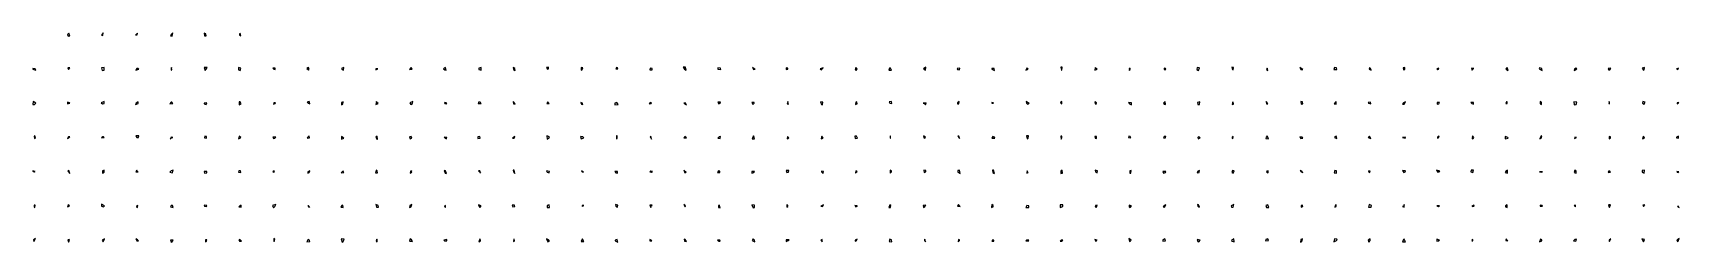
# Model space of a CAD drawing. Extents: x -46 to 48036, y 950 to 7047.
import ezdxf

# ---------------------------------------------------------------- set-up
doc = ezdxf.new("R2010")
doc.units = 0

msp = doc.modelspace()

# ---------------------------------------------------------------- linework, layer by layer
for points in [[(1006.14424, 7040.93184, 0), (961.78351, 7005.1457, 0), (984.82832, 6952.12643, 0), (1036.90372, 6962.3166, 0), (1006.14424, 7040.93184, 0)], [(2007.12848, 7046.58276, 0), (1997.08254, 7029.36931, 0), (1957.2999, 6978.54852, 0), (2001.16263, 6975.13905, 0), (2007.12848, 7046.58276, 0)], [(3008.97609, 7038.13848, 0), (2965.48616, 7000.49233, 0), (2954.77589, 6995.36523, 0), (3002.00507, 6992.90625, 0), (3008.97609, 7038.13848, 0)], [(4036.18861, 7046.91399, 0), (3992.94502, 7000.9447, 0), (3972.89896, 6961.47, 0), (4019.70944, 6952.29891, 0), (4036.18861, 7046.91399, 0)], [(5004.00886, 7022.55285, 0), (4960.02654, 7037.37108, 0), (4970.13068, 6960.03694, 0), (5015.47028, 6968.0385, 0), (5004.00886, 7022.55285, 0)], [(6011.34215, 7027.68104, 0), (5988.45772, 7020.10738, 0), (5991.27174, 6991.67551, 0), (6027.82617, 6959.60547, 0), (6011.34215, 7027.68104, 0)], [(17.22174, 6001.46593, 0), (-43.88418, 6009.23401, 0), (-43.62751, 5991.59526, 0), (38.35781, 5964.47896, 0), (17.22174, 6001.46593, 0)], [(1028.24282, 6028.81842, 0), (974.51227, 6028.92408, 0), (994.42298, 5977.88809, 0), (1003.5643, 5989.75729, 0), (1028.24282, 6028.81842, 0)], [(2039.72293, 6036.35817, 0), (1956.93882, 6034.852, 0), (1975.80642, 5957.29098, 0), (2034.82346, 5963.77238, 0), (2039.72293, 6036.35817, 0)], [(3028.27913, 6013.66556, 0), (2985.42064, 6015.72529, 0), (2959.70589, 5959.09423, 0), (3045.9209, 5990.02352, 0), (3028.27913, 6013.66556, 0)], [(4000.63437, 6040.56856, 0), (3991.91539, 6012.63094, 0), (3987.56837, 5964.42725, 0), (4008.69487, 5971.12005, 0), (4000.63437, 6040.56856, 0)], [(5041.68712, 6044.25598, 0), (4959.65914, 6040.94267, 0), (4990.15092, 5950.07553, 0), (5018.84904, 5989.29654, 0), (5041.68712, 6044.25598, 0)], [(6026.84267, 6019.30406, 0), (5956.10561, 6044.67069, 0), (5956.41014, 5973.95192, 0), (6003.502, 5955.7562, 0), (6026.84267, 6019.30406, 0)], [(7034.73826, 6019.98636, 0), (6961.04387, 6021.12221, 0), (6995.01121, 5990.00297, 0), (7029.03709, 5977.13289, 0), (7034.73826, 6019.98636, 0)], [(8006.9443, 6039.21874, 0), (7959.13217, 6008.83512, 0), (7999.44969, 5975.20492, 0), (8026.81894, 5985.4503, 0), (8006.9443, 6039.21874, 0)], [(9032.49617, 6044.1768, 0), (8966.76889, 6015.68031, 0), (8983.59657, 5981.26985, 0), (9027.88817, 5964.68839, 0), (9032.49617, 6044.1768, 0)], [(10033.27533, 6005.32303, 0), (9973.09506, 6002.90294, 0), (9966.43464, 5973.38567, 0), (10006.1345, 5996.07733, 0), (10033.27533, 6005.32303, 0)], [(11002.41177, 6038.48549, 0), (10980.47957, 6024.26773, 0), (10956.80481, 5978.11748, 0), (11032.67049, 5995.50123, 0), (11002.41177, 6038.48549, 0)], [(12005.75242, 6043.40399, 0), (11950.02333, 6001.43144, 0), (11986.01022, 5971.27245, 0), (12024.25402, 5965.51247, 0), (12005.75242, 6043.40399, 0)], [(13042.2436, 6041.21815, 0), (12976.81188, 6019.88751, 0), (12983.2031, 5984.70748, 0), (13045.48667, 5962.00432, 0), (13042.2436, 6041.21815, 0)], [(14031.91817, 6011.91553, 0), (13977.3784, 6038.15078, 0), (13991.41509, 5980.94372, 0), (14036.57865, 5952.7612, 0), (14031.91817, 6011.91553, 0)], [(15012.41807, 6049.67707, 0), (14952.09105, 6039.12787, 0), (14987.84953, 5986.93717, 0), (15011.45913, 5998.61347, 0), (15012.41807, 6049.67707, 0)], [(16018.41517, 6033.87575, 0), (15966.53851, 6042.03869, 0), (15968.1719, 5962.1608, 0), (16001.78876, 5980.99694, 0), (16018.41517, 6033.87575, 0)], [(17027.16133, 6033.67079, 0), (16996.0861, 6042.63822, 0), (16980.15551, 5998.63553, 0), (17043.74242, 5997.58498, 0), (17027.16133, 6033.67079, 0)], [(18042.6439, 6014.96487, 0), (17984.52814, 6019.56578, 0), (17969.05872, 5974.81005, 0), (18036.9538, 5971.51146, 0), (18042.6439, 6014.96487, 0)], [(19011.94871, 6049.05224, 0), (18951.63875, 6047.24837, 0), (18986.25242, 5986.7169, 0), (19033.26207, 5966.47534, 0), (19011.94871, 6049.05224, 0)], [(20041.30917, 6022.73449, 0), (19960.78353, 6026.47166, 0), (19960.42998, 5991.67354, 0), (20045.51318, 5986.07717, 0), (20041.30917, 6022.73449, 0)], [(21016.79245, 6002.40248, 0), (20976.69024, 6037.80397, 0), (20999.33794, 5981.8725, 0), (21049.38729, 5989.5981, 0), (21016.79245, 6002.40248, 0)], [(22004.63778, 6016.27916, 0), (21951.20095, 6034.79795, 0), (21953.49783, 5984.69439, 0), (22004.59369, 5987.97553, 0), (22004.63778, 6016.27916, 0)], [(23037.13609, 6033.16237, 0), (22950.54262, 6002.60514, 0), (22986.55757, 5972.40542, 0), (23009.88806, 5997.38783, 0), (23037.13609, 6033.16237, 0)], [(24026.44008, 6000.33057, 0), (23995.26248, 6042.8107, 0), (23970.35604, 5970.66576, 0), (24010.50116, 5965.8687, 0), (24026.44008, 6000.33057, 0)], [(25007.97369, 6024.25477, 0), (24978.6073, 6019.13806, 0), (24950.59541, 5959.98366, 0), (25030.80015, 5965.71478, 0), (25007.97369, 6024.25477, 0)], [(26035.52709, 6047.08845, 0), (25968.7078, 6003.36039, 0), (25985.28126, 5992.00307, 0), (26029.84901, 5964.19993, 0), (26035.52709, 6047.08845, 0)], [(27029.4571, 6023.09774, 0), (26951.68179, 6010.22682, 0), (26955.69835, 5983.68504, 0), (27022.58004, 5975.39448, 0), (27029.4571, 6023.09774, 0)], [(28026.47232, 6015.09686, 0), (27961.59471, 6007.43345, 0), (27960.63486, 5991.8218, 0), (28044.01683, 5956.74944, 0), (28026.47232, 6015.09686, 0)], [(29015.86972, 6010.3863, 0), (28983.75557, 6021.96296, 0), (28952.51744, 5963.86179, 0), (29024.24689, 5986.73194, 0), (29015.86972, 6010.3863, 0)], [(30016.61088, 6047.81416, 0), (29976.53373, 6049.33985, 0), (29995.82553, 5959.7441, 0), (30006.06171, 5960.34374, 0), (30016.61088, 6047.81416, 0)], [(31007.39914, 6009.92819, 0), (30982.53265, 6043.37197, 0), (30972.30195, 5965.20929, 0), (31035.86896, 5990.12255, 0), (31007.39914, 6009.92819, 0)], [(32005.63187, 6018.26321, 0), (31970.78417, 6003.0989, 0), (31985.04552, 5954.38312, 0), (32005.73966, 5998.19033, 0), (32005.63187, 6018.26321, 0)], [(33033.09642, 6010.03475, 0), (32993.64657, 6022.08137, 0), (32999.74175, 5984.98462, 0), (33041.58798, 5985.78767, 0), (33033.09642, 6010.03475, 0)], [(34033.33691, 6027.62392, 0), (33962.58064, 6044.25689, 0), (33954.45233, 5984.37086, 0), (34001.02499, 5950.57385, 0), (34033.33691, 6027.62392, 0)], [(35017.90551, 6039.99836, 0), (34977.38269, 6047.91034, 0), (34994.94862, 5981.12195, 0), (35011.48769, 5968.6038, 0), (35017.90551, 6039.99836, 0)], [(36006.41705, 6025.10519, 0), (35994.6093, 6000.42334, 0), (35989.39034, 5973.73448, 0), (36026.52589, 5953.35134, 0), (36006.41705, 6025.10519, 0)], [(37019.84101, 6000.05017, 0), (36960.83215, 6037.01665, 0), (36990.73083, 5983.29954, 0), (37047.46066, 5983.80183, 0), (37019.84101, 6000.05017, 0)], [(38030.66922, 6033.72312, 0), (37974.44361, 6038.02358, 0), (37955.27185, 5984.86764, 0), (38036.90225, 5977.51446, 0), (38030.66922, 6033.72312, 0)], [(39021.54917, 6013.12947, 0), (38996.82415, 6037.42319, 0), (38982.69437, 5988.40817, 0), (39047.03907, 5965.74728, 0), (39021.54917, 6013.12947, 0)], [(40025.01486, 6036.08626, 0), (39974.83663, 6033.88911, 0), (39991.49253, 5972.48867, 0), (40022.72671, 5982.22052, 0), (40025.01486, 6036.08626, 0)], [(41012.60945, 6016.09458, 0), (40960.28598, 6000.94603, 0), (40986.51555, 5977.42263, 0), (41022.86284, 5988.17778, 0), (41012.60945, 6016.09458, 0)], [(42045.25619, 6013.87904, 0), (41975.6959, 6024.40905, 0), (41989.27741, 5957.74785, 0), (42003.68145, 5994.63421, 0), (42045.25619, 6013.87904, 0)], [(43019.30687, 6035.62695, 0), (42980.83174, 6004.26772, 0), (42993.94811, 5984.3776, 0), (43046.56402, 5956.74474, 0), (43019.30687, 6035.62695, 0)], [(44023.296, 6012.14678, 0), (43957.46958, 6034.80599, 0), (43954.15291, 5998.21821, 0), (44033.6838, 5951.28447, 0), (44023.296, 6012.14678, 0)], [(45019.79213, 6024.50926, 0), (44982.44042, 6003.32099, 0), (44971.85984, 5957.34949, 0), (45048.73116, 5998.45983, 0), (45019.79213, 6024.50926, 0)], [(46045.44837, 6022.8751, 0), (45963.72736, 6012.16454, 0), (45982.91354, 5959.24015, 0), (46020.626, 5992.2378, 0), (46045.44837, 6022.8751, 0)], [(47022.07268, 6037.01105, 0), (46959.17056, 6016.28544, 0), (46994.73062, 5964.41657, 0), (47012.12065, 5971.95791, 0), (47022.07268, 6037.01105, 0)], [(48022.17205, 6023.48013, 0), (47996.49313, 6011.50834, 0), (47961.17215, 5999.28592, 0), (48002.03216, 5984.89386, 0), (48022.17205, 6023.48013, 0)], [(41.62721, 5004.13145, 0), (-42.40633, 5046.25496, 0), (-44.46583, 4965.71463, 0), (5.25995, 4964.84583, 0), (41.62721, 5004.13145, 0)], [(1023.28279, 5011.81858, 0), (966.08239, 5026.85903, 0), (968.45925, 4985.05857, 0), (1030.27671, 4996.29309, 0), (1023.28279, 5011.81858, 0)], [(2032.20044, 5046.51967, 0), (1952.44009, 5007.14718, 0), (1983.40966, 4979.14759, 0), (2031.26623, 4994.5421, 0), (2032.20044, 5046.51967, 0)], [(3030.66003, 5034.44484, 0), (2965.41018, 5003.98302, 0), (2954.4069, 4958.77726, 0), (3025.45776, 4988.40123, 0), (3030.66003, 5034.44484, 0)], [(4014.84079, 5026.85116, 0), (3989.35247, 5033.92307, 0), (3951.90905, 4983.90583, 0), (4038.12727, 4994.88946, 0), (4014.84079, 5026.85116, 0)], [(5035.40119, 5011.68654, 0), (4954.74664, 5000.37558, 0), (4956.75951, 4980.88773, 0), (5011.55037, 4957.64125, 0), (5035.40119, 5011.68654, 0)], [(6005.16544, 5041.82085, 0), (5976.45286, 5038.03774, 0), (5975.50445, 4952.33035, 0), (6035.91074, 4978.00231, 0), (6005.16544, 5041.82085, 0)], [(7038.9784, 5006.78099, 0), (6995.56403, 5011.46658, 0), (6982.03216, 4973.54677, 0), (7031.01347, 4990.78611, 0), (7038.9784, 5006.78099, 0)], [(8023.8769, 5044.39844, 0), (7961.97326, 5032.07075, 0), (7992.0281, 4995.30405, 0), (8044.42047, 4977.3546, 0), (8023.8769, 5044.39844, 0)], [(9018.89674, 5037.62981, 0), (8969.57009, 5021.46971, 0), (8970.65372, 4951.60954, 0), (9007.07538, 4972.91781, 0), (9018.89674, 5037.62981, 0)], [(10001.2965, 5022.63859, 0), (9987.35162, 5047.46912, 0), (9971.3856, 4956.34455, 0), (10035.81506, 4986.0174, 0), (10001.2965, 5022.63859, 0)], [(11049.09972, 5045.49485, 0), (10962.6796, 5012.2615, 0), (10988.62526, 4962.73898, 0), (11037.29338, 4987.09054, 0), (11049.09972, 5045.49485, 0)], [(12024.46608, 5009.7985, 0), (11978.58188, 5022.90275, 0), (11983.10532, 4993.92607, 0), (12039.83971, 4981.2119, 0), (12024.46608, 5009.7985, 0)], [(13020.4334, 5027.0329, 0), (12968.33655, 5033.01948, 0), (12959.98752, 4989.95462, 0), (13044.88454, 4994.14965, 0), (13020.4334, 5027.0329, 0)], [(14004.9626, 5025.73736, 0), (13981.15774, 5048.30038, 0), (13993.36924, 4982.55526, 0), (14038.56739, 4967.52769, 0), (14004.9626, 5025.73736, 0)], [(15005.12519, 5015.63534, 0), (14990.86611, 5042.73925, 0), (14962.42326, 4985.73487, 0), (15031.07728, 4988.54624, 0), (15005.12519, 5015.63534, 0)], [(16004.90756, 5004.13386, 0), (15955.48826, 5019.37595, 0), (15981.6766, 4972.00048, 0), (16014.60126, 4959.49657, 0), (16004.90756, 5004.13386, 0)], [(17008.3142, 5024.03521, 0), (16952.66288, 5004.39011, 0), (16953.31344, 4953.6122, 0), (17044.70756, 4960.41964, 0), (17008.3142, 5024.03521, 0)], [(18027.06186, 5007.99798, 0), (17987.22207, 5020.4798, 0), (17953.27744, 4978.46674, 0), (18010.8976, 4990.32792, 0), (18027.06186, 5007.99798, 0)], [(19005.25226, 5012.70885, 0), (18968.22167, 5003.6501, 0), (18977.78466, 4997.53792, 0), (19045.66504, 4955.4824, 0), (19005.25226, 5012.70885, 0)], [(20041.46789, 5025.07118, 0), (19964.02871, 5026.2783, 0), (19984.55257, 4977.72383, 0), (20027.84826, 4995.7651, 0), (20041.46789, 5025.07118, 0)], [(21019.19129, 5017.31803, 0), (20951.45185, 5015.12593, 0), (20979.14027, 4958.01943, 0), (21024.86693, 4996.84868, 0), (21019.19129, 5017.31803, 0)], [(22008.40986, 5049.73442, 0), (21993.72622, 5010.39686, 0), (21983.59176, 4976.7129, 0), (22028.22071, 4966.67966, 0), (22008.40986, 5049.73442, 0)], [(23027.64245, 5033.89976, 0), (22958.62624, 5036.17716, 0), (22990.56705, 4964.10816, 0), (23013.30834, 4950.31926, 0), (23027.64245, 5033.89976, 0)], [(24020.36198, 5039.85478, 0), (23989.86288, 5025.98397, 0), (23979.52202, 4957.67827, 0), (24024.7061, 4980.85728, 0), (24020.36198, 5039.85478, 0)], [(25031.57074, 5044.12047, 0), (24966.15048, 5038.60483, 0), (24984.20626, 4998.98192, 0), (25044.93251, 4990.08027, 0), (25031.57074, 5044.12047, 0)], [(26041.0447, 5012.58652, 0), (25961.56034, 5000.16786, 0), (25985.99451, 4997.50839, 0), (26028.89717, 4954.78987, 0), (26041.0447, 5012.58652, 0)], [(27011.11109, 5045.33593, 0), (26964.70158, 5012.26015, 0), (26955.85656, 4984.62888, 0), (27000.28147, 4985.05227, 0), (27011.11109, 5045.33593, 0)], [(28016.01236, 5013.59681, 0), (27960.17147, 5018.34852, 0), (27958.35687, 4997.6163, 0), (28001.68429, 4998.3873, 0), (28016.01236, 5013.59681, 0)], [(29049.81084, 5001.05811, 0), (28961.20824, 5045.94911, 0), (28973.83754, 4997.11469, 0), (29022.05732, 4967.25769, 0), (29049.81084, 5001.05811, 0)], [(30004.24806, 5045.68684, 0), (29981.63603, 5024.9678, 0), (29965.45777, 4996.80321, 0), (30010.74582, 4980.28072, 0), (30004.24806, 5045.68684, 0)], [(31017.40152, 5008.43167, 0), (30969.79188, 5035.23306, 0), (30976.77449, 4990.20506, 0), (31012.53551, 4965.61504, 0), (31017.40152, 5008.43167, 0)], [(32046.05067, 5013.31454, 0), (31953.41701, 5015.07364, 0), (31986.73121, 4980.49616, 0), (32045.92706, 4956.18708, 0), (32046.05067, 5013.31454, 0)], [(33022.26605, 5047.76041, 0), (32975.24062, 5002.79153, 0), (32994.15904, 4966.49608, 0), (33035.14259, 4956.81485, 0), (33022.26605, 5047.76041, 0)], [(34037.6546, 5039.74538, 0), (33973.92843, 5022.35165, 0), (33984.40261, 4964.51665, 0), (34024.54382, 4962.47707, 0), (34037.6546, 5039.74538, 0)], [(35013.22436, 5036.29575, 0), (34995.37498, 5015.55333, 0), (34979.58377, 4965.13511, 0), (35017.55222, 4973.83215, 0), (35013.22436, 5036.29575, 0)], [(36010.18765, 5004.68264, 0), (35976.23213, 5046.09549, 0), (35984.4807, 4976.4744, 0), (36022.74408, 4982.41102, 0), (36010.18765, 5004.68264, 0)], [(37032.90107, 5035.35857, 0), (36991.1076, 5049.25431, 0), (36994.56442, 4967.74564, 0), (37045.455, 4980.27906, 0), (37032.90107, 5035.35857, 0)], [(38023.25334, 5045.71986, 0), (37990.71603, 5018.22137, 0), (37957.46562, 4978.03834, 0), (38021.8429, 4968.23659, 0), (38023.25334, 5045.71986, 0)], [(39020.9362, 5026.70993, 0), (38954.41251, 5020.06327, 0), (38965.75836, 4999.77102, 0), (39034.84181, 4984.73952, 0), (39020.9362, 5026.70993, 0)], [(40049.91518, 5043.65149, 0), (39989.72384, 5005.95595, 0), (39959.6465, 4970.90368, 0), (40006.05009, 4966.24772, 0), (40049.91518, 5043.65149, 0)], [(41040.82609, 5024.20127, 0), (40969.537, 5014.80725, 0), (40966.84871, 4973.46412, 0), (41016.80151, 4977.09687, 0), (41040.82609, 5024.20127, 0)], [(42027.43402, 5018.70343, 0), (41952.4139, 5023.91462, 0), (41980.66175, 4990.3838, 0), (42035.71017, 4968.96964, 0), (42027.43402, 5018.70343, 0)], [(43015.22058, 5039.10972, 0), (42997.07396, 5041.09393, 0), (42976.41326, 4986.32967, 0), (43018.98859, 4990.37732, 0), (43015.22058, 5039.10972, 0)], [(44016.46446, 5025.47778, 0), (43980.24668, 5047.52247, 0), (43974.66265, 4977.24474, 0), (44014.68214, 4958.51085, 0), (44016.46446, 5025.47778, 0)], [(45047.0622, 5031.79626, 0), (44961.78208, 5042.87481, 0), (44971.04996, 4950.84003, 0), (45029.77113, 4961.17103, 0), (45047.0622, 5031.79626, 0)], [(46003.30655, 5008.49139, 0), (45997.81172, 5048.9839, 0), (45982.65596, 4985.73402, 0), (46003.52488, 4978.8995, 0), (46003.30655, 5008.49139, 0)], [(47045.10236, 5031.53338, 0), (46974.79084, 5047.21575, 0), (46969.97903, 4999.25803, 0), (47006.5045, 4958.0595, 0), (47045.10236, 5031.53338, 0)], [(48025.62226, 5021.91178, 0), (47977.12239, 5010.05374, 0), (47982.14673, 4983.89462, 0), (48005.2049, 4997.06, 0), (48025.62226, 5021.91178, 0)], [(13.22571, 4046.15519, 0), (-11.75418, 4037.31571, 0), (-2.99637, 3967.5077, 0), (26.83499, 3986.2593, 0), (13.22571, 4046.15519, 0)], [(1036.37567, 4020.78632, 0), (996.44318, 4018.63782, 0), (966.30183, 3971.06866, 0), (1007.56, 3992.77274, 0), (1036.37567, 4020.78632, 0)], [(2018.55967, 4019.65463, 0), (1997.6429, 4022.87227, 0), (1958.07091, 3992.22, 0), (2036.53125, 3997.55157, 0), (2018.55967, 4019.65463, 0)], [(3044.50323, 4047.86574, 0), (2955.80118, 4042.82401, 0), (2988.85668, 3994.28447, 0), (3034.6175, 3998.47878, 0), (3044.50323, 4047.86574, 0)], [(4041.36728, 4000.89331, 0), (3991.84141, 4004.6827, 0), (3966.6281, 3951.50417, 0), (4013.24537, 3995.53862, 0), (4041.36728, 4000.89331, 0)], [(5024.72175, 4023.94364, 0), (4977.95741, 4038.76568, 0), (4967.28481, 3987.96142, 0), (5020.05051, 3978.01003, 0), (5024.72175, 4023.94364, 0)], [(6027.22311, 4002.9604, 0), (5975.53884, 4038.40651, 0), (5957.34193, 3960.7603, 0), (6021.54767, 3985.37939, 0), (6027.22311, 4002.9604, 0)], [(7049.3937, 4008.6505, 0), (6959.00885, 4007.49992, 0), (6977.8576, 3965.63495, 0), (7019.68375, 3981.43495, 0), (7049.3937, 4008.6505, 0)], [(8020.87805, 4049.45875, 0), (7973.07536, 4003.04934, 0), (7965.76632, 3983.01837, 0), (8032.54984, 3993.05961, 0), (8020.87805, 4049.45875, 0)], [(9011.15508, 4001.85973, 0), (8965.86732, 4025.48357, 0), (8965.66904, 3952.25651, 0), (9037.18378, 3984.09588, 0), (9011.15508, 4001.85973, 0)], [(10012.58927, 4036.91717, 0), (9972.63733, 4005.79151, 0), (9996.86801, 3950.91023, 0), (10015.77155, 3950.49876, 0), (10012.58927, 4036.91717, 0)], [(11006.94959, 4031.96363, 0), (10958.40368, 4016.23161, 0), (10968.5749, 3960.35673, 0), (11025.47684, 3983.70159, 0), (11006.94959, 4031.96363, 0)], [(12046.81559, 4002.3294, 0), (11966.90438, 4008.19834, 0), (11994.99266, 3988.77225, 0), (12030.00942, 3964.15712, 0), (12046.81559, 4002.3294, 0)], [(13005.08587, 4031.20423, 0), (12950.57493, 4013.61546, 0), (12950.95211, 3972.62099, 0), (13016.50733, 3978.79224, 0), (13005.08587, 4031.20423, 0)], [(14027.49464, 4024.04207, 0), (13992.22341, 4005.89992, 0), (13960.97577, 3977.59295, 0), (14014.80735, 3979.95763, 0), (14027.49464, 4024.04207, 0)], [(15040.16513, 4022.05543, 0), (14966.8338, 4049.81147, 0), (14973.81287, 3954.27526, 0), (15030.11024, 3997.16925, 0), (15040.16513, 4022.05543, 0)], [(16013.46359, 4020.84071, 0), (15952.30048, 4032.25579, 0), (15963.18897, 3958.70464, 0), (16046.60953, 3984.67834, 0), (16013.46359, 4020.84071, 0)], [(17019.42888, 4046.9076, 0), (16995.52465, 4049.82071, 0), (16998.37127, 3964.58526, 0), (17023.70752, 3970.57435, 0), (17019.42888, 4046.9076, 0)], [(18006.87651, 4035.111, 0), (17979.86026, 4006.40242, 0), (17999.90308, 3993.68306, 0), (18024.52117, 3954.58122, 0), (18006.87651, 4035.111, 0)], [(19000.46081, 4025.24159, 0), (18985.02258, 4012.633, 0), (18970.54134, 3984.95323, 0), (19040.30868, 3991.91087, 0), (19000.46081, 4025.24159, 0)], [(20034.01974, 4030.4937, 0), (19998.62561, 4018.00766, 0), (19961.94529, 3976.46184, 0), (20032.49624, 3965.74, 0), (20034.01974, 4030.4937, 0)], [(21017.61844, 4000.91929, 0), (20998.57959, 4045.89621, 0), (20960.13241, 3957.71187, 0), (21026.10218, 3961.54587, 0), (21017.61844, 4000.91929, 0)], [(22007.98292, 4016.78036, 0), (21998.39996, 4028.37604, 0), (21986.39914, 3956.52943, 0), (22030.53104, 3985.76076, 0), (22007.98292, 4016.78036, 0)], [(23000.76304, 4038.76845, 0), (22991.19734, 4021.10851, 0), (22980.17825, 3959.98717, 0), (23036.09865, 3982.26229, 0), (23000.76304, 4038.76845, 0)], [(24011.65965, 4039.80303, 0), (23958.05533, 4036.85785, 0), (23970.07459, 3967.77003, 0), (24036.53742, 3980.48377, 0), (24011.65965, 4039.80303, 0)], [(25002.59476, 4038.8153, 0), (24993.29743, 4044.07538, 0), (24996.99808, 3976.75543, 0), (25000.30769, 3980.44412, 0), (25002.59476, 4038.8153, 0)], [(26024.58331, 4005.571, 0), (25971.24303, 4042.99936, 0), (25982.24502, 3980.43619, 0), (26018.06629, 3990.85656, 0), (26024.58331, 4005.571, 0)], [(27013.2631, 4019.67823, 0), (26974.23948, 4043.02722, 0), (26994.3673, 3993.95092, 0), (27022.88552, 3972.7239, 0), (27013.2631, 4019.67823, 0)], [(28040.35488, 4005.7094, 0), (27991.80114, 4027.77306, 0), (27967.35311, 3978.27085, 0), (28048.56407, 3976.27456, 0), (28040.35488, 4005.7094, 0)], [(29035.11212, 4044.96073, 0), (28972.96785, 4049.2544, 0), (28993.79004, 3957.71537, 0), (29026.88061, 3977.08158, 0), (29035.11212, 4044.96073, 0)], [(30010.35086, 4034.12189, 0), (29977.32171, 4040.05513, 0), (29985.01615, 3953.10767, 0), (30006.17018, 3989.80681, 0), (30010.35086, 4034.12189, 0)], [(31020.06724, 4027.27762, 0), (30971.61407, 4032.12198, 0), (30982.76644, 3977.51726, 0), (31023.05436, 3967.82916, 0), (31020.06724, 4027.27762, 0)], [(32000.48344, 4031.37694, 0), (31966.79474, 4041.75058, 0), (31955.10637, 3996.74042, 0), (32025.6172, 3985.10563, 0), (32000.48344, 4031.37694, 0)], [(33041.88085, 4026.82501, 0), (32994.84025, 4023.96921, 0), (32979.74791, 3986.84015, 0), (33039.02999, 3985.46065, 0), (33041.88085, 4026.82501, 0)], [(34001.51405, 4018.31194, 0), (33981.64395, 4002.00244, 0), (33985.01534, 3959.13991, 0), (34046.99521, 3985.38819, 0), (34001.51405, 4018.31194, 0)], [(35013.42272, 4025.32939, 0), (34987.26798, 4008.69788, 0), (34981.81097, 3978.6722, 0), (35002.42689, 3957.1423, 0), (35013.42272, 4025.32939, 0)], [(36008.16877, 4049.29538, 0), (35979.14582, 4008.08461, 0), (35966.46195, 3967.0392, 0), (36040.85172, 3956.98887, 0), (36008.16877, 4049.29538, 0)], [(37028.29124, 4005.65595, 0), (36963.70576, 4019.53855, 0), (36991.4332, 3967.39168, 0), (37042.1847, 3979.01543, 0), (37028.29124, 4005.65595, 0)], [(38023.09261, 4035.78826, 0), (37985.06112, 4015.23521, 0), (37970.51946, 3995.23656, 0), (38040.10652, 3968.62982, 0), (38023.09261, 4035.78826, 0)], [(39008.23552, 4020.90558, 0), (38992.60242, 4038.90992, 0), (38956.48304, 3996.36715, 0), (39034.68939, 3966.32796, 0), (39008.23552, 4020.90558, 0)], [(40045.18301, 4006.52739, 0), (39958.8624, 4002.61928, 0), (39998.43077, 3987.92096, 0), (40036.7887, 3978.70611, 0), (40045.18301, 4006.52739, 0)], [(41026.41865, 4038.99036, 0), (40978.48313, 4009.27521, 0), (40983.03717, 3979.99686, 0), (41018.52715, 3999.94552, 0), (41026.41865, 4038.99036, 0)], [(42039.45589, 4000.86413, 0), (41998.82277, 4044.76685, 0), (41990.37102, 3961.01475, 0), (42026.25703, 3973.67153, 0), (42039.45589, 4000.86413, 0)], [(43033.09379, 4001.15139, 0), (42957.23944, 4028.63479, 0), (42959.38252, 3958.3159, 0), (43047.73066, 3980.31709, 0), (43033.09379, 4001.15139, 0)], [(44024.04964, 4047.87132, 0), (43999.79818, 4024.47135, 0), (43965.44024, 3959.39446, 0), (44008.10967, 3975.57298, 0), (44024.04964, 4047.87132, 0)], [(45042.97923, 4001.08602, 0), (44986.80416, 4007.27258, 0), (44979.64618, 3971.2817, 0), (45009.66387, 3993.73788, 0), (45042.97923, 4001.08602, 0)], [(46028.64263, 4021.23524, 0), (45990.33473, 4027.47184, 0), (45992.66007, 3955.90311, 0), (46035.32791, 3993.40311, 0), (46028.64263, 4021.23524, 0)], [(47012.69999, 4007.8619, 0), (46985.62243, 4036.34259, 0), (46968.0461, 3960.77265, 0), (47026.0541, 3983.44135, 0), (47012.69999, 4007.8619, 0)], [(48019.88471, 4035.45406, 0), (47957.73799, 4008.12208, 0), (47959.39147, 3987.71521, 0), (48015.30649, 3975.80893, 0), (48019.88471, 4035.45406, 0)], [(24.26033, 3005.4644, 0), (-45.57644, 3027.838, 0), (-5.52879, 2996.42315, 0), (1.82367, 2992.90653, 0), (24.26033, 3005.4644, 0)], [(1000.46012, 3034.98315, 0), (978.02417, 3020.238, 0), (993.71501, 2997.20284, 0), (1034.4017, 2950.77197, 0), (1000.46012, 3034.98315, 0)], [(2031.98424, 3041.43264, 0), (1986.80215, 3025.82874, 0), (1985.17613, 2962.5276, 0), (2036.02574, 2989.83175, 0), (2031.98424, 3041.43264, 0)], [(3004.38105, 3005.02959, 0), (2992.28444, 3049.99938, 0), (2957.75075, 2998.7176, 0), (3030.05661, 2992.76681, 0), (3004.38105, 3005.02959, 0)], [(4047.56426, 3048.70209, 0), (3992.58952, 3026.41554, 0), (3956.33334, 2990.43596, 0), (4034.95126, 2972.83321, 0), (4047.56426, 3048.70209, 0)], [(5038.07927, 3011.4008, 0), (4955.90883, 3008.668, 0), (4969.36547, 2954.48554, 0), (5035.84636, 2967.84759, 0), (5038.07927, 3011.4008, 0)], [(6014.57067, 3026.36721, 0), (5972.10329, 3022.38242, 0), (5959.36117, 2986.64526, 0), (6031.51959, 2976.05007, 0), (6014.57067, 3026.36721, 0)], [(7005.23223, 3026.41955, 0), (6963.04477, 3001.1566, 0), (6987.4398, 2986.21024, 0), (7009.87873, 2996.72432, 0), (7005.23223, 3026.41955, 0)], [(8046.13815, 3025.77275, 0), (7982.04085, 3000.73194, 0), (7987.43629, 2954.15584, 0), (8026.67826, 2973.22996, 0), (8046.13815, 3025.77275, 0)], [(9018.94932, 3018.41455, 0), (8997.79751, 3005.7693, 0), (8957.22107, 2971.25658, 0), (9033.19761, 2979.73622, 0), (9018.94932, 3018.41455, 0)], [(10011.17783, 3024.70073, 0), (9975.80147, 3041.1935, 0), (9956.9463, 2964.9435, 0), (10016.74954, 2971.44477, 0), (10011.17783, 3024.70073, 0)], [(11023.10489, 3011.02664, 0), (10991.62442, 3027.23445, 0), (10975.31953, 2957.00405, 0), (11013.06394, 2974.6829, 0), (11023.10489, 3011.02664, 0)], [(12002.22526, 3026.10222, 0), (11967.52156, 3031.99804, 0), (11992.27413, 2959.42617, 0), (12033.58929, 2951.40629, 0), (12002.22526, 3026.10222, 0)], [(13007.45568, 3029.08688, 0), (12970.81281, 3025.27215, 0), (12999.38493, 2997.5502, 0), (13031.07753, 2962.28753, 0), (13007.45568, 3029.08688, 0)], [(14015.39032, 3046.04266, 0), (13981.30353, 3042.564, 0), (13995.20992, 2998.09914, 0), (14033.56136, 2950.94544, 0), (14015.39032, 3046.04266, 0)], [(15044.26362, 3007.11027, 0), (14959.60568, 3028.06647, 0), (14975.53154, 2989.89388, 0), (15031.22339, 2964.78928, 0), (15044.26362, 3007.11027, 0)], [(16005.22594, 3010.76357, 0), (15981.23365, 3022.61567, 0), (15998.04212, 2998.47742, 0), (16040.54148, 2991.11626, 0), (16005.22594, 3010.76357, 0)], [(17025.22105, 3007.56042, 0), (16951.98484, 3008.09419, 0), (16983.17737, 2964.74588, 0), (17033.39723, 2961.35449, 0), (17025.22105, 3007.56042, 0)], [(18047.81858, 3010.86223, 0), (17998.69596, 3020.3385, 0), (17976.04007, 2995.50508, 0), (18024.09364, 2984.66919, 0), (18047.81858, 3010.86223, 0)], [(19007.1825, 3007.81954, 0), (18963.05112, 3043.13765, 0), (18993.0484, 2969.63102, 0), (19033.70442, 2994.20628, 0), (19007.1825, 3007.81954, 0)], [(20019.65282, 3012.88847, 0), (19974.55309, 3025.65565, 0), (19953.22856, 2980.03525, 0), (20020.52069, 2979.82645, 0), (20019.65282, 3012.88847, 0)], [(21032.13521, 3003.75136, 0), (20955.31811, 3011.21717, 0), (20950.27452, 2953.92009, 0), (21006.43196, 2977.70205, 0), (21032.13521, 3003.75136, 0)], [(22034.43026, 3034.053, 0), (21954.11702, 3035.21327, 0), (21976.60494, 2974.68352, 0), (22024.8296, 2989.42495, 0), (22034.43026, 3034.053, 0)], [(23046.45008, 3004.68749, 0), (22991.48257, 3020.43846, 0), (22984.52044, 2995.75056, 0), (23037.50945, 2950.83013, 0), (23046.45008, 3004.68749, 0)], [(24031.30038, 3002.24955, 0), (23994.21124, 3027.56854, 0), (23983.91016, 2957.94471, 0), (24022.71902, 2993.61182, 0), (24031.30038, 3002.24955, 0)], [(25036.16421, 3029.18942, 0), (24992.01326, 3046.63407, 0), (24993.77644, 2957.5247, 0), (25028.76429, 2999.10373, 0), (25036.16421, 3029.18942, 0)], [(26039.88602, 3040.08135, 0), (25980.03448, 3048.42308, 0), (25986.59718, 2977.66061, 0), (26036.98905, 2996.15902, 0), (26039.88602, 3040.08135, 0)], [(27017.47412, 3045.46373, 0), (26966.97708, 3040.67515, 0), (26974.42273, 2986.90223, 0), (27034.8192, 2953.57476, 0), (27017.47412, 3045.46373, 0)], [(28011.64576, 3046.86649, 0), (27982.89248, 3044.26995, 0), (27987.71541, 2979.46331, 0), (28039.89852, 2951.54128, 0), (28011.64576, 3046.86649, 0)], [(29003.66324, 3000.17537, 0), (28991.22609, 3028.05335, 0), (28983.73605, 2961.2964, 0), (29019.64733, 2976.81673, 0), (29003.66324, 3000.17537, 0)], [(30020.3528, 3046.3938, 0), (29982.8631, 3018.79614, 0), (29980.3618, 2951.5138, 0), (30028.35945, 2961.6227, 0), (30020.3528, 3046.3938, 0)], [(31045.01439, 3030.6451, 0), (30977.59953, 3046.79547, 0), (30997.68367, 2983.66316, 0), (31043.41838, 2971.16576, 0), (31045.01439, 3030.6451, 0)], [(32030.92081, 3040.77011, 0), (31996.29026, 3030.07567, 0), (31997.76313, 2958.09542, 0), (32020.68284, 2961.9126, 0), (32030.92081, 3040.77011, 0)], [(33041.41898, 3003.86672, 0), (32959.8245, 3009.89549, 0), (32975.79956, 2962.96735, 0), (33039.23752, 2980.09015, 0), (33041.41898, 3003.86672, 0)], [(34029.53425, 3037.57724, 0), (33965.4344, 3004.73896, 0), (33965.08371, 2967.06752, 0), (34018.82242, 2982.16146, 0), (34029.53425, 3037.57724, 0)], [(35037.11778, 3027.26732, 0), (34988.38586, 3038.11764, 0), (34969.90689, 2978.95747, 0), (35014.01261, 2955.6274, 0), (35037.11778, 3027.26732, 0)], [(36033.216, 3030.68379, 0), (35996.40179, 3014.91756, 0), (35984.77486, 2995.98284, 0), (36030.15762, 2964.33978, 0), (36033.216, 3030.68379, 0)], [(37021.26147, 3008.96144, 0), (36972.89567, 3033.72952, 0), (36998.46561, 2999.52495, 0), (37046.26202, 2976.49473, 0), (37021.26147, 3008.96144, 0)], [(38028.73728, 3025.63392, 0), (37982.64606, 3034.33044, 0), (37965.4512, 2964.14312, 0), (38034.64951, 2954.28286, 0), (38028.73728, 3025.63392, 0)], [(39010.59141, 3018.03215, 0), (38961.09704, 3026.89787, 0), (38985.15654, 2978.88316, 0), (39007.29919, 2985.66179, 0), (39010.59141, 3018.03215, 0)], [(40048.6501, 3021.96127, 0), (39955.37584, 3038.82593, 0), (39996.65509, 2981.62139, 0), (40031.56239, 2998.98832, 0), (40048.6501, 3021.96127, 0)], [(41045.8948, 3014.32767, 0), (40955.2775, 3043.68983, 0), (40989.58244, 2990.81963, 0), (41020.28579, 2992.75012, 0), (41045.8948, 3014.32767, 0)], [(42027.3636, 3042.51019, 0), (41967.5538, 3048.01425, 0), (41953.65763, 2995.3388, 0), (42013.85183, 2973.32072, 0), (42027.3636, 3042.51019, 0)], [(43025.12307, 3046.57567, 0), (42985.9723, 3024.40955, 0), (42955.1754, 2977.25692, 0), (43025.68379, 2954.22873, 0), (43025.12307, 3046.57567, 0)], [(44044.12888, 3001.11875, 0), (43960.96588, 3001.99672, 0), (43980.86979, 2998.31987, 0), (44028.1258, 2990.75287, 0), (44044.12888, 3001.11875, 0)], [(45026.99752, 3018.08658, 0), (44989.48881, 3044.55694, 0), (44973.66452, 2977.43736, 0), (45030.25215, 2955.05442, 0), (45026.99752, 3018.08658, 0)], [(46010.49541, 3002.73421, 0), (45988.84689, 3026.28169, 0), (45966.18759, 2974.80112, 0), (46035.71602, 2991.26594, 0), (46010.49541, 3002.73421, 0)], [(47026.7961, 3045.00933, 0), (46959.39985, 3032.15807, 0), (46954.36807, 2986.84772, 0), (47021.08665, 2955.12109, 0), (47026.7961, 3045.00933, 0)], [(48030.76499, 3001.61229, 0), (47966.28949, 3009.85353, 0), (47979.16577, 2989.41818, 0), (48009.40395, 2976.37036, 0), (48030.76499, 3001.61229, 0)], [(19.72919, 2022.4216, 0), (-10.17694, 2028.96953, 0), (-9.19111, 1969.38296, 0), (10.04284, 1961.41306, 0), (19.72919, 2022.4216, 0)], [(1007.04526, 2037.57118, 0), (975.04324, 2015.12278, 0), (967.8599, 1974.49, 0), (1023.56885, 1994.3445, 0), (1007.04526, 2037.57118, 0)], [(2043.69262, 2006.80401, 0), (1952.93545, 2049.71851, 0), (1962.32302, 1993.22067, 0), (2015.82784, 1980.21187, 0), (2043.69262, 2006.80401, 0)], [(3016.78586, 2019.38821, 0), (2986.87288, 2009.74885, 0), (2981.90317, 1974.59481, 0), (3009.63906, 1961.06342, 0), (3016.78586, 2019.38821, 0)], [(4030.58768, 2017.36546, 0), (3987.56408, 2015.16278, 0), (3975.51929, 1977.55711, 0), (4046.23064, 1957.27817, 0), (4030.58768, 2017.36546, 0)], [(5035.76154, 2018.11099, 0), (4958.6168, 2029.02458, 0), (4963.07535, 1999.69966, 0), (5025.06217, 1985.12886, 0), (5035.76154, 2018.11099, 0)], [(6034.87526, 2024.77721, 0), (5995.40928, 2000.45271, 0), (5965.35173, 1974.58925, 0), (6041.51635, 1962.56112, 0), (6034.87526, 2024.77721, 0)], [(7046.068, 2043.80815, 0), (6954.04628, 2017.46924, 0), (6977.52066, 1951.48844, 0), (7024.75039, 1986.46748, 0), (7046.068, 2043.80815, 0)], [(8003.3032, 2002.85079, 0), (7988.2258, 2007.17918, 0), (7999.14944, 1996.84711, 0), (8033.39301, 1955.76675, 0), (8003.3032, 2002.85079, 0)], [(9010.99036, 2029.07888, 0), (8975.48168, 2016.49267, 0), (8951.02325, 1969.4982, 0), (9013.70937, 1959.0885, 0), (9010.99036, 2029.07888, 0)], [(10036.65669, 2017.09863, 0), (9969.40857, 2044.9243, 0), (9986.88065, 1968.82533, 0), (10046.2059, 1968.14674, 0), (10036.65669, 2017.09863, 0)], [(11019.4857, 2048.99458, 0), (10963.46309, 2018.49102, 0), (10953.40509, 1961.34416, 0), (11004.72255, 1981.70686, 0), (11019.4857, 2048.99458, 0)], [(12001.51952, 2017.28172, 0), (11985.64204, 2002.29874, 0), (11974.2514, 1987.95883, 0), (12003.32015, 1954.42062, 0), (12001.51952, 2017.28172, 0)], [(13045.76708, 2009.73418, 0), (12965.95498, 2038.95898, 0), (12985.0328, 1989.6742, 0), (13009.06551, 1953.62843, 0), (13045.76708, 2009.73418, 0)], [(14021.6294, 2026.57137, 0), (13956.60357, 2029.75409, 0), (13969.55167, 1981.29855, 0), (14034.83069, 1984.316, 0), (14021.6294, 2026.57137, 0)], [(15037.28763, 2039.30481, 0), (14979.39415, 2020.15976, 0), (14978.78609, 1960.68537, 0), (15044.53378, 1959.98409, 0), (15037.28763, 2039.30481, 0)], [(16046.65696, 2013.61819, 0), (15997.97814, 2011.3731, 0), (15998.65619, 1985.27827, 0), (16011.14045, 1993.29656, 0), (16046.65696, 2013.61819, 0)], [(17034.66853, 2021.06245, 0), (16969.98645, 2049.02829, 0), (16976.68926, 1993.23228, 0), (17027.8555, 1968.96941, 0), (17034.66853, 2021.06245, 0)], [(18045.97059, 2028.59457, 0), (17975.41737, 2025.31267, 0), (17999.1084, 1958.36735, 0), (18005.92309, 1994.18338, 0), (18045.97059, 2028.59457, 0)], [(19011.46567, 2006.63883, 0), (18966.19123, 2045.54599, 0), (18995.05777, 1983.88913, 0), (19001.12833, 1975.02613, 0), (19011.46567, 2006.63883, 0)], [(20012.58291, 2021.78545, 0), (19983.01413, 2018.18272, 0), (19975.42873, 1959.20006, 0), (20023.60854, 1951.51037, 0), (20012.58291, 2021.78545, 0)], [(21032.89449, 2022.13391, 0), (20954.04193, 2032.73976, 0), (20990.56558, 1951.69638, 0), (21034.68802, 1955.61205, 0), (21032.89449, 2022.13391, 0)], [(22005.80128, 2027.16127, 0), (21975.0297, 2038.8357, 0), (21978.03035, 1965.61336, 0), (22007.68928, 1985.10574, 0), (22005.80128, 2027.16127, 0)], [(23042.11364, 2037.33366, 0), (22965.5587, 2000.63387, 0), (22992.60246, 1994.79185, 0), (23016.86353, 1983.41082, 0), (23042.11364, 2037.33366, 0)], [(24016.67541, 2008.96477, 0), (23958.83039, 2014.93487, 0), (23985.70026, 1981.05665, 0), (24039.41493, 1995.51179, 0), (24016.67541, 2008.96477, 0)], [(25010.27122, 2018.39687, 0), (24981.83226, 2038.78466, 0), (24952.14435, 1958.93844, 0), (25004.24913, 1959.2949, 0), (25010.27122, 2018.39687, 0)], [(26030.86082, 2022.59634, 0), (25961.71902, 2014.473, 0), (25971.63091, 1957.69137, 0), (26008.73209, 1986.81431, 0), (26030.86082, 2022.59634, 0)], [(27020.23553, 2007.33389, 0), (26989.51798, 2048.35928, 0), (26955.8377, 1992.65339, 0), (27037.30843, 1985.98675, 0), (27020.23553, 2007.33389, 0)], [(28004.10356, 2016.84422, 0), (27964.80621, 2041.44634, 0), (27957.99128, 1955.95344, 0), (28003.37178, 1977.54005, 0), (28004.10356, 2016.84422, 0)], [(29040.51215, 2001.62911, 0), (28987.0677, 2016.66413, 0), (28952.19459, 1957.70256, 0), (29038.87437, 1960.52087, 0), (29040.51215, 2001.62911, 0)], [(30039.49411, 2032.38904, 0), (29961.74378, 2033.44638, 0), (29962.3423, 1955.63084, 0), (30033.21213, 1981.90316, 0), (30039.49411, 2032.38904, 0)], [(31040.10071, 2021.2036, 0), (30992.13776, 2020.2504, 0), (30977.00656, 1978.85985, 0), (31021.18145, 1966.16451, 0), (31040.10071, 2021.2036, 0)], [(32046.53092, 2002.27868, 0), (31971.31642, 2025.4095, 0), (31975.3787, 1979.65, 0), (32002.13806, 1955.2013, 0), (32046.53092, 2002.27868, 0)], [(33049.2641, 2035.94333, 0), (32997.48033, 2012.68995, 0), (32971.78943, 1979.09962, 0), (33002.87977, 1966.45567, 0), (33049.2641, 2035.94333, 0)], [(34001.34637, 2036.8287, 0), (33966.62266, 2044.59985, 0), (33980.29076, 1995.95774, 0), (34024.64801, 1971.82416, 0), (34001.34637, 2036.8287, 0)], [(35035.31458, 2045.3753, 0), (34955.38107, 2005.59728, 0), (34962.87073, 1968.13162, 0), (35014.19226, 1969.9733, 0), (35035.31458, 2045.3753, 0)], [(36027.87593, 2035.17714, 0), (35965.86802, 2013.73422, 0), (35986.036, 1953.14367, 0), (36049.24807, 1955.76029, 0), (36027.87593, 2035.17714, 0)], [(37035.20768, 2021.85277, 0), (36996.27931, 2014.44904, 0), (36996.36423, 1962.5633, 0), (37044.51302, 1982.83665, 0), (37035.20768, 2021.85277, 0)], [(38015.91055, 2042.11127, 0), (37999.14889, 2024.13347, 0), (37977.57463, 1968.25239, 0), (38020.37787, 1989.17897, 0), (38015.91055, 2042.11127, 0)], [(39047.92829, 2020.27119, 0), (38981.6545, 2042.04818, 0), (38960.1073, 1971.43724, 0), (39041.82335, 1966.79138, 0), (39047.92829, 2020.27119, 0)], [(40006.61148, 2047.73213, 0), (39994.95073, 2000.94515, 0), (39957.59909, 1990.22851, 0), (40002.03084, 1969.49686, 0), (40006.61148, 2047.73213, 0)], [(41037.65249, 2006.72212, 0), (40961.31733, 2008.34824, 0), (40996.6422, 1988.0717, 0), (41006.01307, 1975.8771, 0), (41037.65249, 2006.72212, 0)], [(42043.96518, 2024.15707, 0), (41986.63838, 2000.95299, 0), (41999.63219, 1985.92232, 0), (42049.14901, 1997.76589, 0), (42043.96518, 2024.15707, 0)], [(43011.47131, 2031.58076, 0), (42963.44679, 2005.25953, 0), (42965.96682, 1973.67078, 0), (43010.26698, 1958.02084, 0), (43011.47131, 2031.58076, 0)], [(44035.35761, 2015.05027, 0), (43977.64137, 2027.18658, 0), (43981.56448, 1998.41304, 0), (44045.5274, 1993.97969, 0), (44035.35761, 2015.05027, 0)], [(45007.92776, 2021.93224, 0), (44972.95316, 2014.32058, 0), (44989.10133, 1997.77988, 0), (45015.70426, 1978.39722, 0), (45007.92776, 2021.93224, 0)], [(46031.19553, 2037.84953, 0), (45970.45816, 2031.40207, 0), (45991.20506, 1969.37127, 0), (46004.23274, 1958.59949, 0), (46031.19553, 2037.84953, 0)], [(47036.24313, 2032.37325, 0), (46974.83972, 2026.05251, 0), (46994.87306, 1990.89155, 0), (47005.75581, 1992.82558, 0), (47036.24313, 2032.37325, 0)], [(48002.28768, 2005.50547, 0), (47997.302, 2005.43261, 0), (47998.78451, 1974.94317, 0), (48036.40302, 1960.51943, 0), (48002.28768, 2005.50547, 0)], [(32.79657, 1048.83357, 0), (-25.14839, 1016.58526, 0), (-14.73669, 964.98932, 0), (4.17108, 994.60769, 0), (32.79657, 1048.83357, 0)], [(1024.59687, 1023.27453, 0), (970.37083, 1012.33148, 0), (997.09545, 953.97043, 0), (1008.10156, 957.11029, 0), (1024.59687, 1023.27453, 0)], [(2049.43133, 1045.35111, 0), (1980.88721, 1003.0481, 0), (1991.69987, 964.45473, 0), (2010.43293, 956.35395, 0), (2049.43133, 1045.35111, 0)], [(3009.09762, 1010.60426, 0), (2960.9574, 1039.21621, 0), (2991.30745, 985.08126, 0), (3033.99575, 988.79055, 0), (3009.09762, 1010.60426, 0)], [(4048.59148, 1005.71604, 0), (3968.39729, 1008.97733, 0), (3986.94954, 963.56204, 0), (4009.92854, 951.12471, 0), (4048.59148, 1005.71604, 0)], [(5035.78363, 1014.49969, 0), (4990.79993, 1014.66395, 0), (4991.56779, 959.62705, 0), (5024.66962, 976.26904, 0), (5035.78363, 1014.49969, 0)], [(6000.1894, 1023.95851, 0), (5964.34152, 1018.03983, 0), (5987.84901, 972.37569, 0), (6047.87058, 976.17401, 0), (6000.1894, 1023.95851, 0)], [(7022.66182, 1033.83362, 0), (6989.34572, 1048.74979, 0), (6990.70589, 980.92729, 0), (7003.5799, 967.52722, 0), (7022.66182, 1033.83362, 0)], [(8034.73955, 1004.08573, 0), (7991.6357, 1019.97531, 0), (7951.73221, 954.20953, 0), (8037.89452, 963.43624, 0), (8034.73955, 1004.08573, 0)], [(9047.40498, 1029.02219, 0), (8956.71224, 1041.16803, 0), (8991.7634, 951.1501, 0), (9018.96637, 969.79461, 0), (9047.40498, 1029.02219, 0)], [(10012.53162, 1012.59102, 0), (9997.49761, 1038.67647, 0), (9983.47166, 978.2333, 0), (10011.86367, 954.06798, 0), (10012.53162, 1012.59102, 0)], [(11007.53275, 1012.38484, 0), (10976.5186, 1047.20158, 0), (10953.06026, 972.3023, 0), (11036.58334, 969.53413, 0), (11007.53275, 1012.38484, 0)], [(12039.98866, 1021.77054, 0), (11955.66073, 1002.29165, 0), (11986.25009, 983.85104, 0), (12046.63588, 986.64075, 0), (12039.98866, 1021.77054, 0)], [(13014.73086, 1040.01622, 0), (12996.64716, 1011.5746, 0), (12981.77545, 951.35877, 0), (13028.97523, 980.79732, 0), (13014.73086, 1040.01622, 0)], [(14006.85689, 1034.35115, 0), (13996.59467, 1032.97328, 0), (13996.16745, 970.42543, 0), (14023.23229, 986.95241, 0), (14006.85689, 1034.35115, 0)], [(15016.287, 1012.42866, 0), (14951.40663, 1041.49394, 0), (14992.35908, 956.41439, 0), (15046.70522, 974.17634, 0), (15016.287, 1012.42866, 0)], [(16003.21272, 1037.04082, 0), (15993.31283, 1033.41257, 0), (15969.57664, 962.06915, 0), (16046.91651, 968.03418, 0), (16003.21272, 1037.04082, 0)], [(17020.26336, 1026.65146, 0), (16960.62498, 1007.92512, 0), (16958.0794, 981.06489, 0), (17038.88618, 950.87197, 0), (17020.26336, 1026.65146, 0)], [(18013.26342, 1005.63841, 0), (17973.06326, 1025.87664, 0), (17969.11271, 988.76483, 0), (18032.30535, 985.6313, 0), (18013.26342, 1005.63841, 0)], [(19001.19485, 1024.76664, 0), (18972.56731, 1028.98991, 0), (18987.04414, 971.62015, 0), (19044.31279, 962.5902, 0), (19001.19485, 1024.76664, 0)], [(20017.57925, 1005.78025, 0), (19953.51784, 1002.17028, 0), (19994.31497, 974.80955, 0), (20026.62042, 973.5122, 0), (20017.57925, 1005.78025, 0)], [(21031.31317, 1003.65962, 0), (20996.37058, 1039.6222, 0), (20966.86767, 995.86199, 0), (21040.13779, 952.52791, 0), (21031.31317, 1003.65962, 0)], [(22043.36249, 1015.56364, 0), (21952.68604, 1012.82821, 0), (21957.13265, 961.28248, 0), (22018.88709, 992.68702, 0), (22043.36249, 1015.56364, 0)], [(23003.22692, 1019.98659, 0), (22971.39616, 1005.58391, 0), (22996.60694, 976.60216, 0), (23006.89363, 955.50916, 0), (23003.22692, 1019.98659, 0)], [(24025.25869, 1031.81579, 0), (23967.47062, 1003.51822, 0), (23970.4447, 972.48046, 0), (24000.2312, 984.85772, 0), (24025.25869, 1031.81579, 0)], [(25027.99708, 1013.03248, 0), (24984.92291, 1036.31137, 0), (24960.761, 968.74669, 0), (25038.15858, 957.80754, 0), (25027.99708, 1013.03248, 0)], [(26015.14634, 1012.67816, 0), (25994.9196, 1030.99261, 0), (25999.00738, 990.62712, 0), (26028.46196, 952.96958, 0), (26015.14634, 1012.67816, 0)], [(27021.71914, 1013.11561, 0), (26989.00826, 1021.58104, 0), (26983.01404, 952.29808, 0), (27016.9777, 996.33148, 0), (27021.71914, 1013.11561, 0)], [(28021.06158, 1000.11839, 0), (27993.02201, 1011.24748, 0), (27961.74032, 978.64376, 0), (28018.78499, 979.34414, 0), (28021.06158, 1000.11839, 0)], [(29040.14465, 1001.8131, 0), (28977.38923, 1001.86132, 0), (28953.98114, 986.07614, 0), (29019.45796, 971.22261, 0), (29040.14465, 1001.8131, 0)], [(30039.65123, 1001.18385, 0), (29990.91478, 1003.70269, 0), (29962.23453, 971.25085, 0), (30001.89704, 974.04662, 0), (30039.65123, 1001.18385, 0)], [(31042.72904, 1005.49929, 0), (30974.22122, 1020.67183, 0), (30998.1134, 966.24197, 0), (31016.00073, 992.96971, 0), (31042.72904, 1005.49929, 0)], [(32028.26865, 1007.49158, 0), (31969.01655, 1048.45041, 0), (31980.75239, 966.39343, 0), (32009.97412, 980.3629, 0), (32028.26865, 1007.49158, 0)], [(33012.59322, 1044.75259, 0), (32957.93723, 1010.62041, 0), (32957.05831, 972.73906, 0), (33031.09049, 988.62369, 0), (33012.59322, 1044.75259, 0)], [(34047.20095, 1004.30289, 0), (33960.00415, 1027.68646, 0), (33977.57496, 966.62332, 0), (34007.91811, 954.18742, 0), (34047.20095, 1004.30289, 0)], [(35032.92022, 1042.43154, 0), (34967.79307, 1000.8857, 0), (34971.32408, 971.46942, 0), (35043.25361, 954.40279, 0), (35032.92022, 1042.43154, 0)], [(36024.40709, 1041.68787, 0), (35970.53821, 1023.03568, 0), (35957.15223, 982.07191, 0), (36042.63577, 998.30145, 0), (36024.40709, 1041.68787, 0)], [(37035.96099, 1047.57371, 0), (36989.07268, 1023.29789, 0), (36980.77875, 950.96292, 0), (37019.68279, 971.81129, 0), (37035.96099, 1047.57371, 0)], [(38040.95199, 1036.32643, 0), (37967.77758, 1040.52255, 0), (37951.36965, 956.18176, 0), (38049.33805, 999.9968, 0), (38040.95199, 1036.32643, 0)], [(39012.34933, 1044.78254, 0), (38954.16132, 1005.92889, 0), (38976.51031, 950.46839, 0), (39015.54328, 990.69091, 0), (39012.34933, 1044.78254, 0)], [(40011.28603, 1035.82835, 0), (39986.77474, 1020.88422, 0), (39955.43419, 959.35472, 0), (40049.02493, 957.96413, 0), (40011.28603, 1035.82835, 0)], [(41033.92865, 1001.71433, 0), (40957.40661, 1032.97821, 0), (40957.22296, 978.99871, 0), (41009.03083, 986.2065, 0), (41033.92865, 1001.71433, 0)], [(42001.80774, 1038.45515, 0), (41988.57377, 1008.0943, 0), (41986.70919, 980.42603, 0), (42014.22756, 985.32809, 0), (42001.80774, 1038.45515, 0)], [(43016.40053, 1003.9786, 0), (42981.53355, 1042.26428, 0), (42977.27267, 998.07735, 0), (43034.34589, 981.44829, 0), (43016.40053, 1003.9786, 0)], [(44024.55391, 1011.86886, 0), (43991.83019, 1035.09451, 0), (43955.28485, 960.64815, 0), (44024.90662, 988.36943, 0), (44024.55391, 1011.86886, 0)], [(45044.6125, 1037.35336, 0), (44991.74156, 1023.79112, 0), (44950.30244, 984.77371, 0), (45018.18836, 974.75776, 0), (45044.6125, 1037.35336, 0)], [(46039.02711, 1042.10998, 0), (45995.28307, 1003.47638, 0), (45998.63931, 978.99024, 0), (46006.69261, 965.8362, 0), (46039.02711, 1042.10998, 0)], [(47026.8509, 1022.558, 0), (46951.39708, 1047.83285, 0), (46999.92366, 954.16321, 0), (47000.48634, 959.10364, 0), (47026.8509, 1022.558, 0)], [(48035.17532, 1048.65895, 0), (47968.11482, 1017.81746, 0), (47985.92196, 963.72651, 0), (48014.04129, 973.39889, 0), (48035.17532, 1048.65895, 0)]]:
    msp.add_polyline3d(points)

doc.saveas('drawing.dxf')
